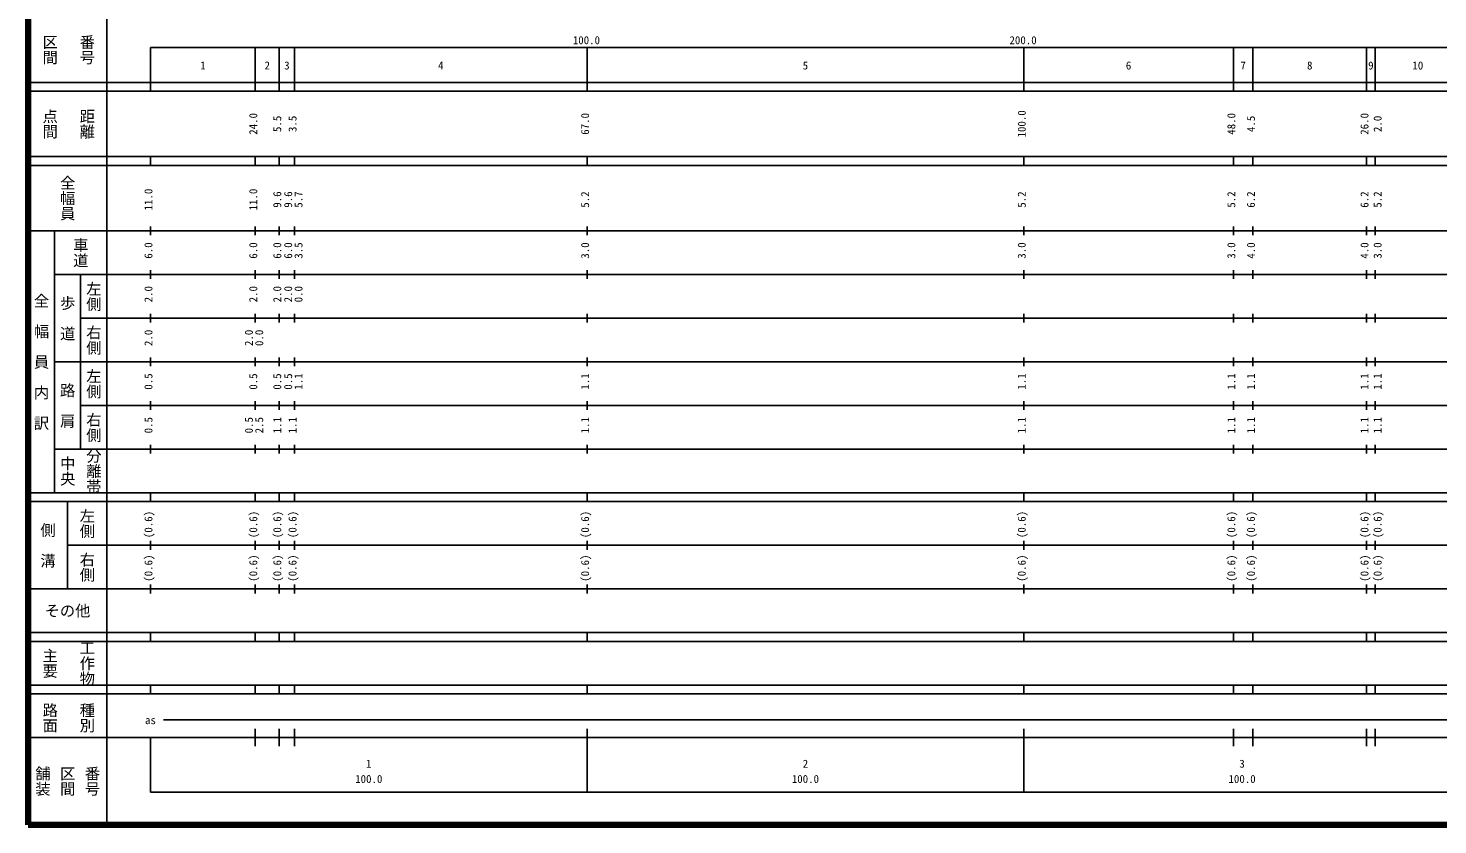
# Model space of a CAD drawing. Units: millimetres on the paper, enlarged 1000 times. Extents: x 40000 to 680000, y 20000 to 380000.
# Drawn here: x 40000 to 362828, y 20000 to 202409 of the extents above; entities that cross this region are included whole.
import ezdxf
from ezdxf.enums import TextEntityAlignment as Align

# ---------------------------------------------------------------- set-up
doc = ezdxf.new("R2010")
doc.units = ezdxf.units.MM
doc.header["$LTSCALE"] = 1000
doc.layers.add('M-TTL', color=2, linetype='Continuous', lineweight=140)
doc.layers.add('M-TTL-BAND', color=7, linetype='Continuous', lineweight=25)
doc.styles.add('@ＭＳ ゴシック', font='')
doc.styles.add('ＭＳ ゴシック', font='')
doc.styles.get('@ＭＳ ゴシック').set_extended_font_data('@MS Gothic')
doc.styles.get('ＭＳ ゴシック').set_extended_font_data('MS Gothic')

msp = doc.modelspace()

# ---------------------------------------------------------------- linework, layer by layer
at = {"layer": 'M-TTL'}
for p, q in [((40000, 380000), (40000, 20000)), ((40000, 20000), (680000, 20000))]:
    msp.add_line(p, q, dxfattribs=at)
at = {"layer": 'M-TTL-BAND'}
for p, q in [((58000, 370000), (58000, 20000)), ((68000, 198000), (579000, 198000)), ((68000, 198000), (68000, 188000)), ((92000, 188000), (92000, 198000)), ((97500, 188000), (97500, 198000)), ((101000, 188000), (101000, 198000)), ((168000, 188000), (168000, 198000)), ((268000, 188000), (268000, 198000)), ((316000, 188000), (316000, 198000)), ((320500, 188000), (320500, 198000)), ((346500, 188000), (346500, 198000)), ((348500, 188000), (348500, 198000)), ((40000, 190000), (579000, 190000)), ((40000, 188000), (579000, 188000)), ((40000, 173000), (579000, 173000)), ((68000, 171000), (68000, 173000)), ((92000, 171000), (92000, 173000)), ((97500, 171000), (97500, 173000)), ((101000, 171000), (101000, 173000)), ((168000, 171000), (168000, 173000)), ((268000, 171000), (268000, 173000)), ((316000, 171000), (316000, 173000)), ((320500, 171000), (320500, 173000)), ((346500, 171000), (346500, 173000)), ((348500, 171000), (348500, 173000)), ((40000, 171000), (579000, 171000)), ((40000, 156000), (579000, 156000)), ((46000, 96000), (46000, 156000)), ((68000, 155000), (68000, 157000)), ((92000, 155000), (92000, 157000)), ((97500, 155000), (97500, 157000)), ((101000, 155000), (101000, 157000)), ((168000, 155000), (168000, 157000)), ((268000, 155000), (268000, 157000)), ((316000, 155000), (316000, 157000)), ((320500, 155000), (320500, 157000)), ((346500, 155000), (346500, 157000)), ((348500, 155000), (348500, 157000)), ((46000, 146000), (579000, 146000)), ((52000, 146000), (52000, 106000)), ((68000, 145000), (68000, 147000)), ((92000, 145000), (92000, 147000)), ((97500, 145000), (97500, 147000)), ((101000, 145000), (101000, 147000)), ((168000, 145000), (168000, 147000)), ((268000, 145000), (268000, 147000)), ((316000, 145000), (316000, 147000)), ((320500, 145000), (320500, 147000)), ((346500, 145000), (346500, 147000)), ((348500, 145000), (348500, 147000)), ((52000, 136000), (579000, 136000)), ((68000, 135000), (68000, 137000)), ((92000, 135000), (92000, 137000)), ((97500, 135000), (97500, 137000)), ((101000, 135000), (101000, 137000)), ((168000, 135000), (168000, 137000)), ((268000, 135000), (268000, 137000)), ((316000, 135000), (316000, 137000)), ((320500, 135000), (320500, 137000)), ((346500, 135000), (346500, 137000)), ((348500, 135000), (348500, 137000)), ((46000, 126000), (579000, 126000)), ((68000, 125000), (68000, 127000)), ((92000, 125000), (92000, 127000)), ((97500, 125000), (97500, 127000)), ((101000, 125000), (101000, 127000)), ((168000, 125000), (168000, 127000)), ((268000, 125000), (268000, 127000)), ((316000, 125000), (316000, 127000)), ((320500, 125000), (320500, 127000)), ((346500, 125000), (346500, 127000)), ((348500, 125000), (348500, 127000)), ((68000, 115000), (68000, 117000)), ((92000, 115000), (92000, 117000)), ((97500, 115000), (97500, 117000)), ((101000, 115000), (101000, 117000)), ((168000, 115000), (168000, 117000)), ((268000, 115000), (268000, 117000)), ((316000, 115000), (316000, 117000)), ((320500, 115000), (320500, 117000)), ((346500, 115000), (346500, 117000)), ((348500, 115000), (348500, 117000)), ((52000, 116000), (579000, 116000)), ((68000, 105000), (68000, 107000)), ((92000, 105000), (92000, 107000)), ((97500, 105000), (97500, 107000)), ((101000, 105000), (101000, 107000)), ((168000, 105000), (168000, 107000)), ((268000, 105000), (268000, 107000)), ((316000, 105000), (316000, 107000)), ((320500, 105000), (320500, 107000)), ((346500, 105000), (346500, 107000)), ((348500, 105000), (348500, 107000)), ((46000, 106000), (579000, 106000)), ((40000, 96000), (579000, 96000)), ((40000, 94000), (579000, 94000)), ((49000, 94000), (49000, 74000)), ((68000, 94000), (68000, 96000)), ((92000, 94000), (92000, 96000)), ((97500, 94000), (97500, 96000)), ((101000, 94000), (101000, 96000)), ((168000, 94000), (168000, 96000)), ((268000, 94000), (268000, 96000)), ((316000, 94000), (316000, 96000)), ((320500, 94000), (320500, 96000)), ((346500, 94000), (346500, 96000)), ((348500, 94000), (348500, 96000)), ((49000, 84000), (579000, 84000)), ((68000, 83000), (68000, 85000)), ((92000, 83000), (92000, 85000)), ((97500, 83000), (97500, 85000)), ((101000, 83000), (101000, 85000)), ((168000, 83000), (168000, 85000)), ((268000, 83000), (268000, 85000)), ((316000, 83000), (316000, 85000)), ((320500, 83000), (320500, 85000)), ((346500, 83000), (346500, 85000)), ((348500, 83000), (348500, 85000)), ((68000, 73000), (68000, 75000)), ((92000, 73000), (92000, 75000)), ((97500, 73000), (97500, 75000)), ((101000, 73000), (101000, 75000)), ((168000, 73000), (168000, 75000)), ((268000, 73000), (268000, 75000)), ((316000, 73000), (316000, 75000)), ((320500, 73000), (320500, 75000)), ((346500, 73000), (346500, 75000)), ((348500, 73000), (348500, 75000)), ((40000, 74000), (579000, 74000)), ((40000, 64000), (579000, 64000)), ((40000, 62000), (579000, 62000)), ((68000, 62000), (68000, 64000)), ((92000, 62000), (92000, 64000)), ((97500, 62000), (97500, 64000)), ((101000, 62000), (101000, 64000)), ((168000, 62000), (168000, 64000)), ((268000, 62000), (268000, 64000)), ((316000, 62000), (316000, 64000)), ((320500, 62000), (320500, 64000)), ((346500, 62000), (346500, 64000)), ((348500, 62000), (348500, 64000)), ((40000, 52000), (579000, 52000)), ((68000, 50000), (68000, 52000)), ((92000, 50000), (92000, 52000)), ((97500, 50000), (97500, 52000)), ((101000, 50000), (101000, 52000)), ((168000, 50000), (168000, 52000)), ((268000, 50000), (268000, 52000)), ((316000, 50000), (316000, 52000)), ((320500, 50000), (320500, 52000)), ((346500, 50000), (346500, 52000)), ((348500, 50000), (348500, 52000)), ((40000, 50000), (579000, 50000)), ((71000, 44000), (565000, 44000)), ((92000, 38000), (92000, 42000)), ((97500, 38000), (97500, 42000)), ((101000, 38000), (101000, 42000)), ((168000, 27500), (168000, 42000)), ((268000, 27500), (268000, 42000)), ((316000, 38000), (316000, 42000)), ((320500, 38000), (320500, 42000)), ((346500, 38000), (346500, 42000)), ((348500, 38000), (348500, 42000)), ((40000, 40000), (579000, 40000)), ((68000, 40000), (68000, 27500)), ((68000, 27500), (579000, 27500))]:
    msp.add_line(p, q, dxfattribs=at)

# ---------------------------------------------------------------- texts
at = {"layer": 'M-TTL-BAND', "style": '@ＭＳ ゴシック'}
for s, p in [('区間', (45000, 197500)), ('番号', (53500, 197500)), ('点間', (45000, 180500)), ('距離', (53500, 180500)), ('全幅員', (49000, 163500)), ('車道', (52000, 151000)), ('左側', (55000, 141000)), ('全\u3000幅\u3000員\u3000内\u3000訳', (43000, 126000)), ('歩\u3000道', (49000, 136000)), ('右側', (55000, 131000)), ('左側', (55000, 121000)), ('路\u3000肩', (49000, 116000)), ('右側', (55000, 111000)), ('中央', (49000, 101000)), ('分離帯', (55000, 101000)), ('左側', (53500, 89000)), ('側\u3000溝', (44500, 84000)), ('右側', (53500, 79000)), ('工作物', (53500, 57000)), ('主要', (45000, 57000)), ('路面', (45000, 44500)), ('種別', (53500, 44500)), ('舗装', (43333, 30000)), ('区間', (49000, 30000)), ('番号', (54667, 30000))]:
    msp.add_text(s, height=2566, rotation=270, dxfattribs=at).set_placement(p, align=Align.MIDDLE_CENTER)
at = {"layer": 'M-TTL-BAND', "style": 'ＭＳ ゴシック'}
for s, p in [('100.0', (167844, 198195)), ('200.0', (267844, 198195)), ('1', (80000, 192405)), ('2', (94750, 192405)), ('3', (99250, 192405)), ('4', (134500, 192405)), ('5', (218000, 192405)), ('6', (292000, 192405)), ('7', (318250, 192405)), ('8', (333500, 192405)), ('9', (347500, 192405)), ('10', (358250, 192405)), ('as', (68000, 42500)), ('1', (118000, 32523)), ('2', (218000, 32523)), ('3', (318000, 32523)), ('100.0', (118000, 29033)), ('100.0', (218000, 29033)), ('100.0', (318000, 29033))]:
    msp.add_text(s, height=1833, dxfattribs=at).set_placement(p, align=Align.BOTTOM_CENTER)
for s, p in [('24.0', (93000, 180500)), ('5.5', (98500, 180500)), ('3.5', (102000, 180500)), ('67.0', (169000, 180500)), ('100.0', (269000, 180500)), ('48.0', (317000, 180500)), ('4.5', (321500, 180500)), ('26.0', (347500, 180500)), ('2.0', (350501, 180500)), ('11.0', (69000, 163174)), ('11.0', (93000, 163174)), ('9.6', (98500, 163174)), ('9.6', (101000, 163174)), ('5.7', (103370, 163174)), ('5.2', (169000, 163174)), ('5.2', (269000, 163174)), ('5.2', (317000, 163174)), ('6.2', (321500, 163174)), ('6.2', (347500, 163174)), ('5.2', (350501, 163174)), ('6.0', (69000, 151500)), ('6.0', (93000, 151500)), ('6.0', (98500, 151500)), ('6.0', (101000, 151500)), ('3.5', (103370, 151500)), ('3.0', (169000, 151500)), ('3.0', (269000, 151500)), ('3.0', (317000, 151500)), ('4.0', (321500, 151500)), ('4.0', (347500, 151500)), ('3.0', (350501, 151500)), ('2.0', (69000, 141500)), ('2.0', (93000, 141500)), ('2.0', (98500, 141500)), ('2.0', (101000, 141500)), ('0.0', (103370, 141500)), ('2.0', (69000, 131500)), ('2.0', (92000, 131500)), ('0.0', (94370, 131500)), ('0.5', (69000, 121500)), ('0.5', (93000, 121500)), ('0.5', (98500, 121500)), ('0.5', (101000, 121500)), ('1.1', (103370, 121500)), ('1.1', (169000, 121500)), ('1.1', (269000, 121500)), ('1.1', (317000, 121500)), ('1.1', (321500, 121500)), ('1.1', (347500, 121500)), ('1.1', (350501, 121500)), ('0.5', (69000, 111500)), ('0.5', (92000, 111500)), ('2.5', (94370, 111500)), ('1.1', (98500, 111500)), ('1.1', (102000, 111500)), ('1.1', (169000, 111500)), ('1.1', (269000, 111500)), ('1.1', (317000, 111500)), ('1.1', (321500, 111500)), ('1.1', (347500, 111500)), ('1.1', (350501, 111500)), ('(0.6)', (69000, 88764)), ('(0.6)', (93000, 88764)), ('(0.6)', (98500, 88764)), ('(0.6)', (102000, 88764)), ('(0.6)', (169000, 88764)), ('(0.6)', (269000, 88764)), ('(0.6)', (317000, 88764)), ('(0.6)', (321500, 88764)), ('(0.6)', (347500, 88764)), ('(0.6)', (350501, 88764)), ('(0.6)', (69000, 78764)), ('(0.6)', (93000, 78764)), ('(0.6)', (98500, 78764)), ('(0.6)', (102000, 78764)), ('(0.6)', (169000, 78764)), ('(0.6)', (269000, 78764)), ('(0.6)', (317000, 78764)), ('(0.6)', (321500, 78764)), ('(0.6)', (347500, 78764)), ('(0.6)', (350501, 78764))]:
    msp.add_text(s, height=1833, rotation=90, dxfattribs=at).set_placement(p, align=Align.BOTTOM_CENTER)
msp.add_text('その他', height=2566, dxfattribs=at).set_placement((49000, 69000), align=Align.MIDDLE_CENTER)

doc.saveas('drawing.dxf')
